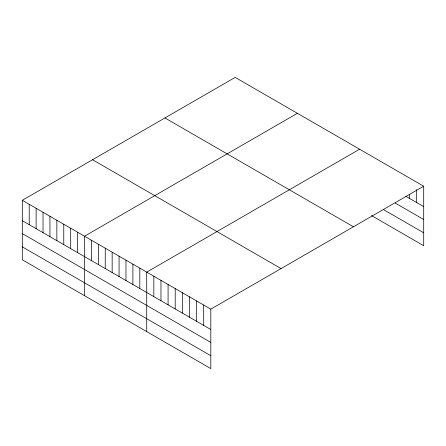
<?xml version="1.0" encoding="UTF-8"?>
<svg xmlns="http://www.w3.org/2000/svg" width="446" height="446" viewBox="0 0 446 446"><rect width="100%" height="100%" fill="white"/><g stroke="black" fill="none" stroke-linecap="round" stroke-linejoin="round"><path stroke-width="0.67" d="M22.3 200.299L210.813 309.134L210.813 368.608L22.3 259.773L22.3 200.299L235.187 77.392L423.7 186.227L423.7 245.701L371.473 215.546M297.398 113.306L84.506 236.218L84.506 295.692M359.604 149.22L146.717 272.132L146.717 331.607M210.813 309.134L423.7 186.227M405.899 196.329L423.7 206.609M395.212 203.064L423.7 219.51M383.343 209.503L423.7 232.801M164.936 117.95L353.444 226.785M92.556 159.74L281.064 268.576M22.3 220.681L210.813 329.516M22.3 233.581L210.813 342.417M22.3 246.872L210.813 355.707M416.581 189.589L416.581 202.495M409.456 194.305L409.456 198.386M203.688 305.025L203.688 325.407M196.569 300.911L196.569 321.293M189.444 296.802L189.444 317.184M182.325 292.688L182.325 313.07M175.206 288.579L175.206 308.961M168.081 284.464L168.081 304.847M160.961 280.356L160.961 300.738M153.837 276.241L153.837 296.623M139.804 268.141L139.804 288.523M132.891 264.149L132.891 284.531M125.978 260.157L125.978 280.545M119.071 256.171L119.071 276.553M112.158 252.18L112.158 272.562M105.245 248.188L105.245 268.57M98.332 244.196L98.332 264.578M91.419 240.204L91.419 260.587M77.598 232.227L77.598 252.609M70.685 228.235L70.685 248.617M63.772 224.243L63.772 244.625M56.859 220.252L56.859 240.634M49.946 216.265L49.946 236.648M43.033 212.274L43.033 232.656M36.126 208.282L36.126 228.664M29.213 204.29L29.213 224.672"/></g></svg>
